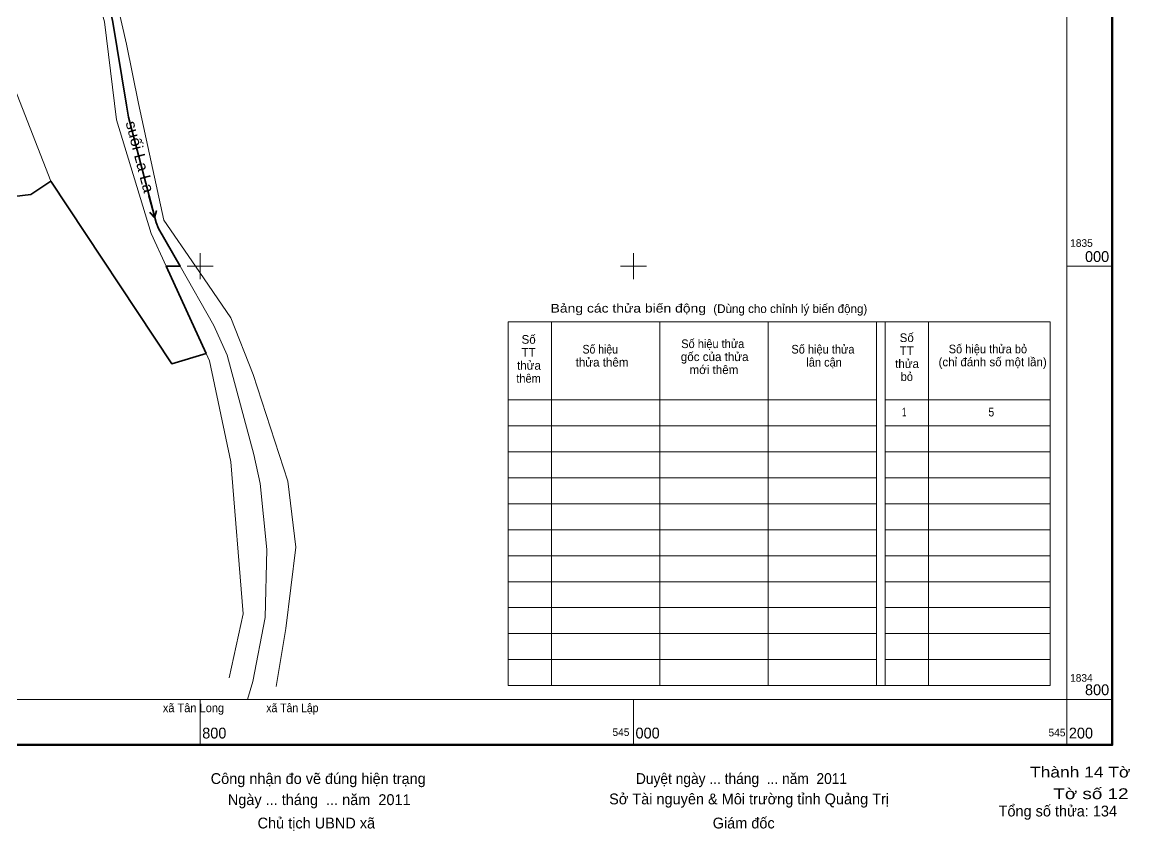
# Model space of a CAD drawing. Header units: metres. Extents: x 543779 to 545239, y 1834729 to 1836294.
# Drawn here: x 544718 to 545229, y 1834739 to 1835113 of the extents above; entities that cross this region are included whole.
import ezdxf
from ezdxf.enums import TextEntityAlignment as Align

# ---------------------------------------------------------------- set-up
doc = ezdxf.new("R2010")
doc.units = ezdxf.units.M
doc.header["$LTSCALE"] = 0.24
doc.linetypes.add('MEDIUM_DASHED', pattern=[4.5, 3, -1.5])
for name, color, linetype, lineweight in [('10', 7, 'Continuous', 13), ('25', 7, 'MEDIUM_DASHED', 13), ('31', 7, 'Continuous', 13), ('35', 7, 'Continuous', 13), ('46', 7, 'Continuous', 13), ('54', 7, 'Continuous', 35), ('63', 7, 'Continuous', 13)]:
    doc.layers.add(name, color=color, linetype=linetype, lineweight=lineweight)
doc.layers.add('39', color=7, linetype='Continuous')

msp = doc.modelspace()

# ---------------------------------------------------------------- linework, layer by layer
at = {"layer": '10'}
msp.add_line((544712.04, 1835088.25), (544731.16, 1835039.26), dxfattribs=at)
for points in [[(544679.56, 1835028.15), (544721.86, 1835033.09), (544731.16, 1835039.26)], [(544731.16, 1835039.26), (544748.32, 1835013.36), (544787, 1834955), (544802.84, 1834959.74)]]:
    msp.add_lwpolyline(points, dxfattribs=at)
at = {"layer": '25'}
msp.add_line((544784.43, 1835000), (544790.82, 1835000), dxfattribs=at)
at = {"layer": '31'}
for p, q in [((544784.43, 1835000), (544802.84, 1834959.74)), ((544802.84, 1834959.74), (544804.4, 1834956.32))]:
    msp.add_line(p, q, dxfattribs=at)
for points in [[(544913.87, 1835490.1), (544901.03, 1835482.33), (544879.63, 1835461.1), (544858.7, 1835434.78), (544837.13, 1835399.58), (544822.72, 1835378.21), (544817.5, 1835366.74), (544819.08, 1835361.63), (544818.8, 1835338.36), (544820.35, 1835316.62), (544818.21, 1835302.91), (544815.53, 1835282.02), (544803.91, 1835249.38), (544785.52, 1835227.47), (544766.79, 1835203.51), (544762.52, 1835194.5), (544763.56, 1835182.79), (544756.27, 1835166.02), (544760.45, 1835126.92), (544766.11, 1835102.49), (544771.57, 1835075.12), (544783.23, 1835021.33), (544797.85, 1835000)], [(544798.78, 1835389.14), (544778.75, 1835380.08), (544758.78, 1835359.03), (544745.18, 1835342.02), (544738.98, 1835333.62), (544731.72, 1835302.67), (544724.13, 1835274.66), (544727.56, 1835244.22), (544734.43, 1835211.16), (544731.52, 1835184.48), (544742.69, 1835158.62), (544755.83, 1835112.84), (544761.39, 1835067.69), (544777.47, 1835015.21), (544784.43, 1835000)], [(544797.85, 1835000), (544814.14, 1834976.22), (544824.51, 1834950.07)], [(544804.4, 1834956.32), (544814.2, 1834909.7), (544819.89, 1834839.51), (544813.51, 1834810.03)], [(544824.51, 1834950.07), (544840.52, 1834900.75), (544844.14, 1834870.32), (544839.55, 1834832.8), (544835.13, 1834806.02)]]:
    msp.add_lwpolyline(points, dxfattribs=at)
at = {"layer": '35'}
for p, q in [((544778.77, 1835023.06), (544776.83, 1835025.01)), ((544779.73, 1835025.77), (544779.01, 1835023.12))]:
    msp.add_line(p, q, dxfattribs=at)
for points in [[(544779.01, 1835023.12), (544776.57, 1835032.39), (544776.27, 1835032.31), (544778.77, 1835023.06)], [(544776.62, 1835024.8), (544779.1, 1835022.3), (544780.02, 1835025.69)]]:
    msp.add_lwpolyline(points, dxfattribs=at)
at = {"layer": '46'}
for points in [[(544752.31, 1835156.24), (544756.45, 1835125.77), (544759.57, 1835113.7), (544767.02, 1835068.91), (544779.74, 1835020.26), (544780.86, 1835017.53), (544790.82, 1835000)], [(544790.82, 1835000), (544806.35, 1834972.66), (544812.58, 1834958.98), (544824.79, 1834913.14), (544827.8, 1834899.72), (544830.86, 1834869.24), (544830, 1834837.84), (544824.36, 1834808.24), (544821.91, 1834800)]]:
    msp.add_lwpolyline(points, dxfattribs=at)
at = {"layer": '54'}
for q in [(544790.82, 1835000), (544802.84, 1834959.74)]:
    msp.add_line((544784.43, 1835000), q, dxfattribs=at)
for points in [[(544752.31, 1835156.24), (544756.45, 1835125.77), (544759.57, 1835113.7), (544766.1, 1835074.44), (544767.02, 1835068.91), (544779.74, 1835020.26), (544780.86, 1835017.53), (544790.82, 1835000)], [(544679.56, 1835028.15), (544721.86, 1835033.09), (544731.16, 1835039.26)], [(544731.16, 1835039.26), (544787, 1834955), (544802.84, 1834959.74)]]:
    msp.add_lwpolyline(points, dxfattribs=at)
at = {"layer": '63'}
for p, q in [((544800, 1834994), (544800, 1835006)), ((545000, 1834994), (545000, 1835006)), ((544794, 1835000), (544806, 1835000)), ((544994, 1835000), (545006, 1835000)), ((545200, 1835000), (545221, 1835000)), ((544942.17, 1834974.4), (545192.44, 1834974.4)), ((544942.17, 1834806.4), (544942.17, 1834974.4)), ((544962.17, 1834806.4), (544962.17, 1834974.4)), ((545012.17, 1834806.4), (545012.17, 1834974.4)), ((545062.17, 1834806.4), (545062.17, 1834974.4)), ((545112.17, 1834974.4), (545112.17, 1834806.4)), ((545136.17, 1834806.4), (545136.17, 1834974.4)), ((545192.44, 1834806.4), (545192.44, 1834974.4)), ((544942.17, 1834938.4), (545112.17, 1834938.4)), ((545116.17, 1834938.4), (545192.44, 1834938.4)), ((544942.17, 1834926.4), (545112.17, 1834926.4)), ((545116.17, 1834926.4), (545192.44, 1834926.4)), ((544942.17, 1834914.4), (545112.17, 1834914.4)), ((545116.17, 1834914.4), (545192.44, 1834914.4)), ((544942.17, 1834902.4), (545112.17, 1834902.4)), ((545116.17, 1834902.4), (545192.44, 1834902.4)), ((544942.17, 1834890.4), (545112.17, 1834890.4)), ((545116.17, 1834890.4), (545192.44, 1834890.4)), ((544942.17, 1834878.4), (545112.17, 1834878.4)), ((545116.17, 1834878.4), (545192.44, 1834878.4)), ((544942.17, 1834866.4), (545112.17, 1834866.4)), ((545116.17, 1834866.4), (545192.44, 1834866.4)), ((544942.17, 1834854.4), (545112.17, 1834854.4)), ((545116.17, 1834854.4), (545192.44, 1834854.4)), ((544942.17, 1834842.4), (545112.17, 1834842.4)), ((545116.17, 1834842.4), (545192.44, 1834842.4)), ((544942.17, 1834830.4), (545112.17, 1834830.4)), ((545116.17, 1834830.4), (545192.44, 1834830.4)), ((544942.17, 1834818.4), (545112.17, 1834818.4)), ((545116.17, 1834818.4), (545192.44, 1834818.4)), ((544942.17, 1834806.4), (545192.44, 1834806.4)), ((544800, 1834800), (544800, 1834779)), ((545000, 1834800), (545000, 1834779)), ((545200, 1834800), (545200, 1834779)), ((545200, 1834800), (545221, 1834800))]:
    msp.add_line(p, q, dxfattribs=at)
at = {"layer": '63', "lineweight": 158}
msp.add_lwpolyline([(543779, 1836221), (545221, 1836221), (545221, 1834779), (543779, 1834779)], close=True, dxfattribs=at)
at = {"layer": '63'}
msp.add_lwpolyline([(543800, 1836200), (545200, 1836200), (545200, 1834800), (543800, 1834800)], close=True, dxfattribs=at)
msp.add_lwpolyline([(545116.17, 1834806.4), (545116.17, 1834974.4), (545112.17, 1834974.4)], dxfattribs=at)

# ---------------------------------------------------------------- texts
at = {"layer": '39', "width": 1.1}
msp.add_text('suối La La', height=5, rotation=284.501, dxfattribs=at).set_placement((544769.8552, 1835049.931), align=Align.CENTER)
at = {"layer": '63'}
for s, height, p in [('1835', 3.5, (545201.62, 1835009)), ('(Dùng cho chỉnh lý biến động)', 4, (545036.9, 1834978.44)), ('1834', 3.5, (545201.58, 1834808.21)), ('800', 5, (544801, 1834782)), ('000', 5, (545001, 1834782)), ('200', 5, (545201, 1834782)), ('Sở Tài nguyên & Môi trường tỉnh Quảng Trị', 5, (544988.83, 1834751.59)), ('Ngày ... tháng  ... năm  2011', 5, (544812.82, 1834751.26)), ('Chủ tịch UBND xã', 5, (544826.56, 1834740.46)), ('Giám đốc ', 5, (545036.62, 1834740.46))]:
    msp.add_text(s, height=height, dxfattribs=at).set_placement(p)
for s, height, p in [('000', 5, (545219.613, 1835002)), ('800', 5, (545219.613, 1834802)), ('545', 3.5, (544998.1771, 1834783.17)), ('545', 3.5, (545199.4271, 1834783)), ('Tổng số thửa: 134', 5, (545223.23, 1834746))]:
    msp.add_text(s, height=height, dxfattribs=at).set_placement(p, align=Align.RIGHT)
at = {"layer": '63', "width": 1.2}
msp.add_text('Bảng các thửa biến động', height=4, dxfattribs=at).set_placement((544961.79, 1834978.64))
at = {"layer": '63'}
for s, height, p in [('Số', 4, (544951.665, 1834964.25)), ('Số', 4, (545126.175, 1834965.04)), ('TT', 4, (544951.67, 1834958.25)), ('TT', 4, (545126.18, 1834959.04)), ('thửa', 4, (544951.825, 1834952.25)), ('thửa thêm', 4, (544985.56, 1834953.72)), ('gốc của thửa', 4, (545037.53, 1834956.25)), ('thửa', 4, (545126.335, 1834953.04)), ('(chỉ đánh số một lần)', 4, (545165.83, 1834953.84)), ('mới thêm', 4, (545037.195, 1834950.25)), ('Công nhận đo vẽ đúng hiện trạng', 5, (544854.545, 1834761))]:
    msp.add_text(s, height=height, dxfattribs=at).set_placement(p, align=Align.CENTER)
for s, height, width, p in [('Số hiệu thửa', 4, 0.95, (545036.655, 1834962.25)), ('Số hiệu', 4, 0.9, (544984.725, 1834959.72)), ('Số hiệu thửa', 4, 0.95, (545087.495, 1834959.71)), ('Số hiệu thửa bỏ', 4, 0.95, (545163.64, 1834959.84)), ('lân cận', 4, 0.95, (545088.035, 1834953.71)), ('bỏ', 4, 0.95, (545126.225, 1834947.04)), ('thêm', 4, 0.95, (544951.64, 1834946.25)), ('1', 4, 0.65, (545124.965, 1834930.69)), ('5', 4, 0.9, (545165.22, 1834930.69)), ('xã Tân Long', 4, 0.95, (544796.96, 1834794.15)), ('xã Tân Lập', 4, 0.9, (544842.63, 1834794.14)), ('Duyệt ngày ... tháng  ... năm  2011', 5, 0.95, (545049.915, 1834761))]:
    msp.add_text(s, height=height, dxfattribs=dict(at, width=width)).set_placement(p, align=Align.CENTER)
for s, width, p in [('Thành 14 Tờ', 1.2, (545229.39, 1834764)), ('Tờ số 12', 1.3, (545228.54, 1834754))]:
    msp.add_text(s, height=5, dxfattribs=dict(at, width=width)).set_placement(p, align=Align.RIGHT)

doc.saveas('drawing.dxf')
